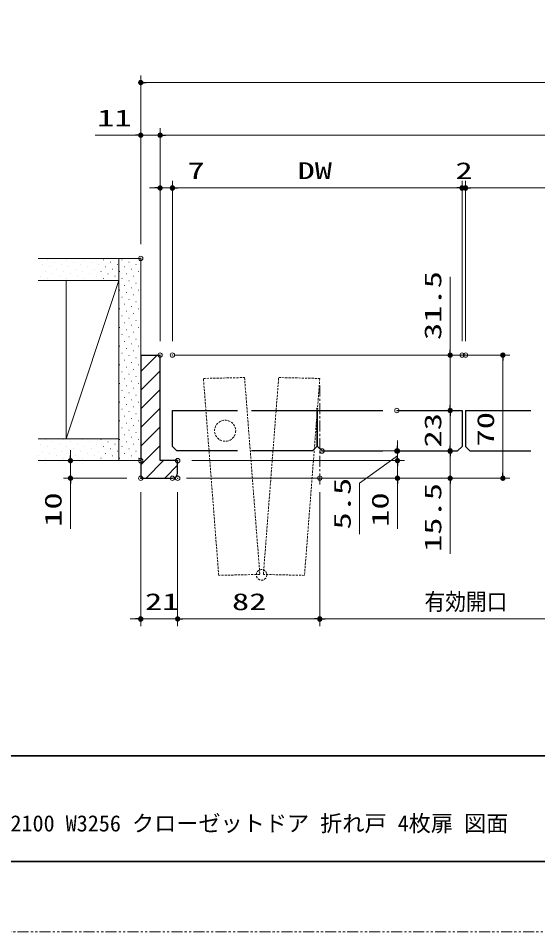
# Model space of a CAD drawing. Units: millimetres, scale not verified. Extents: x -1306 to 1306, y -607 to 607.
# Drawn here: x -806 to -511, y -594 to -75 of the extents above; entities that cross this region are included whole.
import ezdxf
from ezdxf.enums import TextEntityAlignment as Align

# ---------------------------------------------------------------- set-up
doc = ezdxf.new("R2010")
doc.units = ezdxf.units.MM
doc.header["$LTSCALE"] = 5
doc.header["$PDMODE"] = 32
doc.header["$PDSIZE"] = 2.5
for name, pattern in [('USER1', [0.375, 0.25, -0.125]), ('USER2', [2.5, 1.25, -0.25, 0.25, -0.25, 0.25, -0.25]), ('USER3', [2, 1.25, -0.25, 0.25, -0.25])]:
    doc.linetypes.add(name, pattern=pattern)
for name, color, linetype, lineweight in [('0-1_線(白)', 7, 'Continuous', 30), ('0-2_線(黄)', 2, 'Continuous', 15), ('0-4_点線(水)', 4, 'USER1', 9), ('0-5_ハッチング', 6, 'Continuous', 9), ('0-6_点線(黄)', 2, 'USER1', 15), ('0-7_寸法線', 3, 'Continuous', 13), ('0-8_陰線', 4, 'USER2', 9), ('0-9_0', 3, 'Continuous', 25), ('0-A_DEFPOINTS', 7, 'Continuous', 5), ('0-B_中心線', 3, 'USER3', 9), ('0-C_図面枠', 7, 'Continuous', 35)]:
    doc.layers.add(name, color=color, linetype=linetype, lineweight=lineweight)
doc.styles.add('ＭＳ ゴシック', font='')
doc.styles.get('ＭＳ ゴシック').set_extended_font_data('MS Gothic')

# ---------------------------------------------------------------- blocks, each defined once
blk = doc.blocks.new('_DOT')
at = {"layer": '0-9_0'}
blk.add_line((-2.5, 0), (-5, 0), dxfattribs=at)
for points in [[(0, 0), (-2.5, 0), (-2.48, 0.313)], [(0, 0), (-2.48, -0.313), (-2.5, 0)], [(0, 0), (-2.48, 0.313), (-2.421, 0.622)], [(0, 0), (-2.421, -0.622), (-2.48, -0.313)], [(0, 0), (-2.421, 0.622), (-2.324, 0.92)], [(0, 0), (-2.324, -0.92), (-2.421, -0.622)], [(0, 0), (-2.324, 0.92), (-2.191, 1.204)], [(0, 0), (-2.191, -1.204), (-2.324, -0.92)], [(0, 0), (-2.191, 1.204), (-2.023, 1.469)], [(0, 0), (-2.023, -1.469), (-2.191, -1.204)], [(0, 0), (-2.023, 1.469), (-1.822, 1.711)], [(0, 0), (-1.822, -1.711), (-2.023, -1.469)], [(0, 0), (-1.822, 1.711), (-1.594, 1.926)], [(0, 0), (-1.594, -1.926), (-1.822, -1.711)], [(0, 0), (-1.594, 1.926), (-1.34, 2.111)], [(0, 0), (-1.34, -2.111), (-1.594, -1.926)], [(0, 0), (-1.34, 2.111), (-1.064, 2.262)], [(0, 0), (-1.064, -2.262), (-1.34, -2.111)], [(0, 0), (-1.064, 2.262), (-0.773, 2.378)], [(0, 0), (-0.773, -2.378), (-1.064, -2.262)], [(0, 0), (-0.773, 2.378), (-0.468, 2.456)], [(0, 0), (-0.468, -2.456), (-0.773, -2.378)], [(0, 0), (-0.468, 2.456), (-0.157, 2.495)], [(0, 0), (-0.157, -2.495), (-0.468, -2.456)], [(0, 0), (-0.157, 2.495), (0.157, 2.495)], [(0, 0), (0.157, -2.495), (-0.157, -2.495)], [(0, 0), (0.157, 2.495), (0.468, 2.456)], [(0, 0), (0.468, 2.456), (0.773, 2.378)], [(0, 0), (0.773, 2.378), (1.064, 2.262)], [(0, 0), (1.064, 2.262), (1.34, 2.111)], [(0, 0), (1.34, 2.111), (1.594, 1.926)], [(0, 0), (1.594, 1.926), (1.822, 1.711)], [(0, 0), (1.822, 1.711), (2.023, 1.469)], [(0, 0), (2.023, 1.469), (2.191, 1.204)], [(0, 0), (2.191, 1.204), (2.324, 0.92)], [(0, 0), (2.324, 0.92), (2.421, 0.622)], [(0, 0), (2.421, 0.622), (2.48, 0.313)], [(0, 0), (2.48, 0.313), (2.5, 0)], [(0, 0), (0.468, -2.456), (0.157, -2.495)], [(0, 0), (0.773, -2.378), (0.468, -2.456)], [(0, 0), (1.064, -2.262), (0.773, -2.378)], [(0, 0), (1.34, -2.111), (1.064, -2.262)], [(0, 0), (1.594, -1.926), (1.34, -2.111)], [(0, 0), (1.822, -1.711), (1.594, -1.926)], [(0, 0), (2.023, -1.469), (1.822, -1.711)], [(0, 0), (2.191, -1.204), (2.023, -1.469)], [(0, 0), (2.324, -0.92), (2.191, -1.204)], [(0, 0), (2.421, -0.622), (2.324, -0.92)], [(0, 0), (2.48, -0.313), (2.421, -0.622)], [(0, 0), (2.5, 0), (2.48, -0.313)]]:
    blk.add_solid(points, dxfattribs=at)

msp = doc.modelspace()

# ---------------------------------------------------------------- linework, layer by layer
at = {"layer": '0-1_線(白)'}
for p, q in [((-736.692, -266.219), (-725.692, -266.219)), ((-718.692, -297.719), (-681.629, -297.719)), ((-718.692, -318.219), (-718.692, -297.719)), ((-673.629, -297.719), (-636.567, -297.719)), ((-636.567, -297.719), (-636.567, -318.219)), ((-636.067, -318.219), (-636.067, -297.719)), ((-636.067, -297.719), (-599.004, -297.719)), ((-591.004, -297.719), (-553.942, -297.719)), ((-551.942, -297.719), (-514.879, -297.719)), ((-716.192, -320.719), (-718.692, -318.219)), ((-681.629, -320.719), (-716.192, -320.719)), ((-639.067, -320.719), (-673.629, -320.719)), ((-636.567, -318.219), (-639.067, -320.719)), ((-633.567, -320.719), (-636.067, -318.219)), ((-633.567, -320.719), (-599.004, -320.719)), ((-591.004, -320.719), (-556.442, -320.719)), ((-549.442, -320.719), (-514.879, -320.719))]:
    msp.add_line(p, q, dxfattribs=at)
for points in [[(-736.692, -266.219), (-736.692, -336.219), (-718.692, -336.219)], [(-715.692, -333.219), (-715.692, -326.219), (-725.692, -326.219), (-725.692, -266.219)], [(-553.942, -297.719), (-553.942, -318.219), (-556.442, -320.719)], [(-551.942, -297.719), (-551.942, -318.219), (-549.442, -320.719)]]:
    msp.add_lwpolyline(points, dxfattribs=at)
msp.add_arc((-718.692, -333.219), 3, 270, 0, dxfattribs=at)
at = {"layer": '0-2_線(黄)'}
for p, q in [((-795.081, -211.219), (-736.692, -211.219)), ((-749.192, -211.219), (-749.192, -326.219)), ((-736.692, -211.219), (-736.692, -266.219)), ((-795.081, -223.719), (-749.192, -223.719)), ((-779.192, -313.719), (-749.192, -223.719)), ((-779.192, -223.719), (-779.192, -313.719)), ((-795.081, -313.719), (-749.192, -313.719)), ((-795.081, -326.219), (-736.692, -326.219))]:
    msp.add_line(p, q, dxfattribs=at)
at = {"layer": '0-4_点線(水)'}
msp.add_circle((-688.692, -309.219), 6, dxfattribs=at)
at = {"layer": '0-5_ハッチング'}
for p, q in [((-789.792, -212.027), (-789.742, -212.027)), ((-779.185, -212.027), (-779.135, -212.027)), ((-768.579, -212.027), (-768.529, -212.027)), ((-757.972, -212.027), (-757.922, -212.027)), ((-747.365, -212.027), (-747.315, -212.027)), ((-736.759, -212.027), (-736.709, -212.027)), ((-792.443, -214.679), (-792.393, -214.679)), ((-788.466, -216.005), (-788.416, -216.005)), ((-785.814, -213.353), (-785.764, -213.353)), ((-784.488, -217.331), (-784.438, -217.331)), ((-781.837, -214.679), (-781.787, -214.679)), ((-777.859, -216.005), (-777.809, -216.005)), ((-775.208, -213.353), (-775.158, -213.353)), ((-773.882, -217.331), (-773.832, -217.331)), ((-771.23, -214.679), (-771.18, -214.679)), ((-767.253, -216.005), (-767.203, -216.005)), ((-764.601, -213.353), (-764.551, -213.353)), ((-763.275, -217.331), (-763.225, -217.331)), ((-760.624, -214.679), (-760.574, -214.679)), ((-756.646, -216.005), (-756.596, -216.005)), ((-753.994, -213.353), (-753.944, -213.353)), ((-752.669, -217.331), (-752.619, -217.331)), ((-750.017, -214.679), (-749.967, -214.679)), ((-746.04, -216.005), (-745.99, -216.005)), ((-743.388, -213.353), (-743.338, -213.353)), ((-742.062, -217.331), (-742.012, -217.331)), ((-739.41, -214.679), (-739.36, -214.679)), ((-793.769, -221.308), (-793.719, -221.308)), ((-791.118, -218.657), (-791.068, -218.657)), ((-789.792, -222.634), (-789.742, -222.634)), ((-787.14, -219.982), (-787.09, -219.982)), ((-783.163, -221.308), (-783.113, -221.308)), ((-780.511, -218.657), (-780.461, -218.657)), ((-779.185, -222.634), (-779.135, -222.634)), ((-776.534, -219.982), (-776.484, -219.982)), ((-772.556, -221.308), (-772.506, -221.308)), ((-769.904, -218.657), (-769.854, -218.657)), ((-768.579, -222.634), (-768.529, -222.634)), ((-765.927, -219.982), (-765.877, -219.982)), ((-761.949, -221.308), (-761.899, -221.308)), ((-759.298, -218.657), (-759.248, -218.657)), ((-757.972, -222.634), (-757.922, -222.634)), ((-755.32, -219.982), (-755.27, -219.982)), ((-751.343, -221.308), (-751.293, -221.308)), ((-748.691, -218.657), (-748.641, -218.657)), ((-747.365, -222.634), (-747.315, -222.634)), ((-744.714, -219.982), (-744.664, -219.982)), ((-740.736, -221.308), (-740.686, -221.308)), ((-738.085, -218.657), (-738.035, -218.657)), ((-736.759, -222.634), (-736.709, -222.634)), ((-746.04, -226.611), (-745.99, -226.611)), ((-743.388, -223.96), (-743.338, -223.96)), ((-742.062, -227.937), (-742.012, -227.937)), ((-739.41, -225.286), (-739.36, -225.286)), ((-748.691, -229.263), (-748.641, -229.263)), ((-747.365, -233.241), (-747.315, -233.241)), ((-744.714, -230.589), (-744.664, -230.589)), ((-740.736, -231.915), (-740.686, -231.915)), ((-738.085, -229.263), (-738.035, -229.263)), ((-736.759, -233.241), (-736.709, -233.241)), ((-746.04, -237.218), (-745.99, -237.218)), ((-743.388, -234.566), (-743.338, -234.566)), ((-742.062, -238.544), (-742.012, -238.544)), ((-739.41, -235.892), (-739.36, -235.892)), ((-748.691, -239.87), (-748.641, -239.87)), ((-747.365, -243.847), (-747.315, -243.847)), ((-744.714, -241.196), (-744.664, -241.196)), ((-740.736, -242.521), (-740.686, -242.521)), ((-738.085, -239.87), (-738.035, -239.87)), ((-736.759, -243.847), (-736.709, -243.847)), ((-746.04, -247.825), (-745.99, -247.825)), ((-743.388, -245.173), (-743.338, -245.173)), ((-742.062, -249.151), (-742.012, -249.151)), ((-739.41, -246.499), (-739.36, -246.499)), ((-748.691, -250.476), (-748.641, -250.476)), ((-744.714, -251.802), (-744.664, -251.802)), ((-740.736, -253.128), (-740.686, -253.128)), ((-738.085, -250.476), (-738.035, -250.476)), ((-747.365, -254.454), (-747.315, -254.454)), ((-746.04, -258.431), (-745.99, -258.431)), ((-743.388, -255.78), (-743.338, -255.78)), ((-739.41, -257.105), (-739.36, -257.105)), ((-736.759, -254.454), (-736.709, -254.454)), ((-748.691, -261.083), (-748.641, -261.083)), ((-744.714, -262.409), (-744.664, -262.409)), ((-742.062, -259.757), (-742.012, -259.757)), ((-740.736, -263.735), (-740.686, -263.735)), ((-738.085, -261.083), (-738.035, -261.083)), ((-747.365, -265.06), (-747.315, -265.06)), ((-746.04, -269.038), (-745.99, -269.038)), ((-743.388, -266.386), (-743.338, -266.386)), ((-739.41, -267.712), (-739.36, -267.712)), ((-736.759, -265.06), (-736.709, -265.06)), ((-736.692, -275.6), (-727.311, -266.219)), ((-748.691, -271.69), (-748.641, -271.69)), ((-744.714, -273.015), (-744.664, -273.015)), ((-742.062, -270.364), (-742.012, -270.364)), ((-740.736, -274.341), (-740.686, -274.341)), ((-738.085, -271.69), (-738.035, -271.69)), ((-736.692, -286.206), (-725.692, -275.206)), ((-747.365, -275.667), (-747.315, -275.667)), ((-746.04, -279.644), (-745.99, -279.644)), ((-743.388, -276.993), (-743.338, -276.993)), ((-739.41, -278.319), (-739.36, -278.319)), ((-736.759, -275.667), (-736.709, -275.667)), ((-748.691, -282.296), (-748.641, -282.296)), ((-744.714, -283.622), (-744.664, -283.622)), ((-742.062, -280.97), (-742.012, -280.97)), ((-740.736, -284.948), (-740.686, -284.948)), ((-738.085, -282.296), (-738.035, -282.296)), ((-747.365, -286.274), (-747.315, -286.274)), ((-746.04, -290.251), (-745.99, -290.251)), ((-743.388, -287.599), (-743.338, -287.599)), ((-739.41, -288.925), (-739.36, -288.925)), ((-736.759, -286.274), (-736.709, -286.274)), ((-736.692, -296.813), (-725.692, -285.813)), ((-748.691, -292.903), (-748.641, -292.903)), ((-744.714, -294.229), (-744.664, -294.229)), ((-742.062, -291.577), (-742.012, -291.577)), ((-740.736, -295.554), (-740.686, -295.554)), ((-738.085, -292.903), (-738.035, -292.903)), ((-747.365, -296.88), (-747.315, -296.88)), ((-746.04, -300.858), (-745.99, -300.858)), ((-743.388, -298.206), (-743.338, -298.206)), ((-739.41, -299.532), (-739.36, -299.532)), ((-736.759, -296.88), (-736.709, -296.88)), ((-736.692, -307.42), (-725.692, -296.42)), ((-748.691, -303.509), (-748.641, -303.509)), ((-744.714, -304.835), (-744.664, -304.835)), ((-742.062, -302.184), (-742.012, -302.184)), ((-740.736, -306.161), (-740.686, -306.161)), ((-738.085, -303.509), (-738.035, -303.509)), ((-747.365, -307.487), (-747.315, -307.487)), ((-746.04, -311.464), (-745.99, -311.464)), ((-743.388, -308.813), (-743.338, -308.813)), ((-739.41, -310.138), (-739.36, -310.138)), ((-736.759, -307.487), (-736.709, -307.487)), ((-736.692, -318.026), (-725.692, -307.026)), ((-791.118, -314.116), (-791.068, -314.116)), ((-787.14, -315.442), (-787.09, -315.442)), ((-780.511, -314.116), (-780.461, -314.116)), ((-776.534, -315.442), (-776.484, -315.442)), ((-769.904, -314.116), (-769.854, -314.116)), ((-765.927, -315.442), (-765.877, -315.442)), ((-759.298, -314.116), (-759.248, -314.116)), ((-755.32, -315.442), (-755.27, -315.442)), ((-748.691, -314.116), (-748.641, -314.116)), ((-744.714, -315.442), (-744.664, -315.442)), ((-742.062, -312.79), (-742.012, -312.79)), ((-738.085, -314.116), (-738.035, -314.116)), ((-793.769, -316.768), (-793.719, -316.768)), ((-792.443, -320.745), (-792.393, -320.745)), ((-789.792, -318.093), (-789.742, -318.093)), ((-785.814, -319.419), (-785.764, -319.419)), ((-783.163, -316.768), (-783.113, -316.768)), ((-781.837, -320.745), (-781.787, -320.745)), ((-779.185, -318.093), (-779.135, -318.093)), ((-775.208, -319.419), (-775.158, -319.419)), ((-772.556, -316.768), (-772.506, -316.768)), ((-771.23, -320.745), (-771.18, -320.745)), ((-768.579, -318.093), (-768.529, -318.093)), ((-764.601, -319.419), (-764.551, -319.419)), ((-761.949, -316.768), (-761.899, -316.768)), ((-760.624, -320.745), (-760.574, -320.745)), ((-757.972, -318.093), (-757.922, -318.093)), ((-753.994, -319.419), (-753.944, -319.419)), ((-751.343, -316.768), (-751.293, -316.768)), ((-750.017, -320.745), (-749.967, -320.745)), ((-747.365, -318.093), (-747.315, -318.093)), ((-743.388, -319.419), (-743.338, -319.419)), ((-740.736, -316.768), (-740.686, -316.768)), ((-739.41, -320.745), (-739.36, -320.745)), ((-736.759, -318.093), (-736.709, -318.093)), ((-736.692, -328.633), (-725.692, -317.633)), ((-795.095, -323.397), (-795.045, -323.397)), ((-791.118, -324.723), (-791.068, -324.723)), ((-788.466, -322.071), (-788.416, -322.071)), ((-787.14, -326.048), (-787.09, -326.048)), ((-784.488, -323.397), (-784.438, -323.397)), ((-780.511, -324.723), (-780.461, -324.723)), ((-777.859, -322.071), (-777.809, -322.071)), ((-776.534, -326.048), (-776.484, -326.048)), ((-773.882, -323.397), (-773.832, -323.397)), ((-769.904, -324.723), (-769.854, -324.723)), ((-767.253, -322.071), (-767.203, -322.071)), ((-765.927, -326.048), (-765.877, -326.048)), ((-763.275, -323.397), (-763.225, -323.397)), ((-759.298, -324.723), (-759.248, -324.723)), ((-756.646, -322.071), (-756.596, -322.071)), ((-755.32, -326.048), (-755.27, -326.048)), ((-752.669, -323.397), (-752.619, -323.397)), ((-748.691, -324.723), (-748.641, -324.723)), ((-746.04, -322.071), (-745.99, -322.071)), ((-744.714, -326.048), (-744.664, -326.048)), ((-742.062, -323.397), (-742.012, -323.397)), ((-738.085, -324.723), (-738.035, -324.723)), ((-733.671, -336.219), (-723.671, -326.219)), ((-723.064, -336.219), (-715.692, -328.846))]:
    msp.add_line(p, q, dxfattribs=at)
at = {"layer": '0-6_点線(黄)'}
for points in [[(-701.039, -279.479), (-677.644, -278.972), (-668.947, -390.898), (-692.341, -391.405)], [(-643.542, -391.405), (-666.936, -390.898), (-658.239, -278.972), (-634.844, -279.479)]]:
    msp.add_lwpolyline(points, close=True, dxfattribs=at)
msp.add_circle((-667.942, -391.126), 3, dxfattribs=at)
at = {"layer": '0-7_寸法線'}
for p, q in [((-736.692, -203.219), (-736.692, -107.312)), ((-38.692, -111.312), (-733.692, -111.312)), ((-736.692, -203.219), (-736.692, -137.219)), ((-725.692, -258.219), (-725.692, -137.219)), ((-725.692, -258.219), (-725.692, -137.219)), ((-739.692, -141.219), (-762.596, -141.219)), ((-725.692, -141.219), (-736.692, -141.219)), ((-722.692, -141.219), (-719.692, -141.219)), ((-722.692, -141.219), (-49.692, -141.219)), ((-728.692, -171.219), (-731.692, -171.219)), ((-725.692, -258.219), (-725.692, -167.219)), ((-725.692, -171.219), (-718.689, -171.219)), ((-718.689, -258.219), (-718.689, -167.219)), ((-718.689, -258.219), (-718.689, -167.219)), ((-715.689, -171.219), (-698.022, -171.219)), ((-715.689, -171.219), (-556.942, -171.219)), ((-556.942, -171.219), (-559.942, -171.219)), ((-553.942, -258.219), (-553.942, -167.219)), ((-553.942, -258.219), (-553.942, -167.219)), ((-553.942, -171.219), (-551.942, -171.219)), ((-551.942, -258.219), (-551.942, -167.219)), ((-551.942, -258.219), (-551.942, -167.219)), ((-548.942, -171.219), (-545.942, -171.219)), ((-548.942, -171.219), (-390.194, -171.219)), ((-560.692, -263.219), (-560.692, -221.743)), ((-717.692, -266.219), (-526.692, -266.219)), ((-717.692, -266.219), (-556.692, -266.219)), ((-560.692, -297.719), (-560.692, -266.219)), ((-530.692, -333.219), (-530.692, -269.219)), ((-560.692, -294.719), (-560.692, -291.719)), ((-583.004, -297.719), (-556.692, -297.719)), ((-583.004, -297.719), (-556.692, -297.719)), ((-560.692, -320.719), (-560.692, -297.719)), ((-560.692, -300.719), (-560.692, -303.719)), ((-590.692, -317.719), (-590.692, -314.719)), ((-560.692, -317.719), (-560.692, -314.719)), ((-776.692, -323.219), (-776.692, -320.219)), ((-625.567, -320.719), (-586.692, -320.719)), ((-590.692, -323.219), (-590.692, -320.219)), ((-590.692, -326.219), (-590.692, -320.719)), ((-590.692, -326.219), (-590.692, -320.719)), ((-583.004, -320.719), (-556.692, -320.719)), ((-583.004, -320.719), (-556.692, -320.719)), ((-560.692, -320.719), (-560.692, -336.219)), ((-744.692, -326.219), (-780.692, -326.219)), ((-776.692, -326.219), (-776.692, -336.219)), ((-707.692, -326.219), (-586.692, -326.219)), ((-707.692, -326.219), (-586.692, -326.219)), ((-590.692, -326.219), (-590.692, -336.219)), ((-560.692, -323.719), (-560.692, -326.719)), ((-590.692, -329.219), (-590.692, -332.219)), ((-744.692, -336.219), (-780.692, -336.219)), ((-710.692, -336.219), (-556.692, -336.219)), ((-710.692, -336.219), (-586.692, -336.219)), ((-707.692, -336.219), (-526.692, -336.219)), ((-776.692, -339.219), (-776.692, -364.981)), ((-590.692, -339.219), (-590.692, -364.981)), ((-560.692, -339.219), (-560.692, -379.266)), ((-736.692, -344.219), (-736.692, -420.219)), ((-715.692, -344.219), (-715.692, -420.219)), ((-715.692, -344.219), (-715.692, -420.219)), ((-634.844, -344.126), (-634.844, -420.219)), ((-634.844, -344.126), (-634.844, -420.219)), ((-739.692, -416.219), (-742.692, -416.219)), ((-715.692, -416.219), (-736.692, -416.219)), ((-712.692, -416.219), (-709.692, -416.219)), ((-712.692, -416.219), (-637.844, -416.219)), ((-631.844, -416.219), (-474.039, -416.219))]:
    msp.add_line(p, q, dxfattribs=at)
msp.add_lwpolyline([(-590.692, -323.469), (-612.228, -338.979), (-612.228, -367.931)], dxfattribs=at)
at = {"layer": '0-8_陰線'}
for p, q in [((-636.817, -296.719), (-635.817, -296.719)), ((-636.317, -297.219), (-636.317, -296.219)), ((387.036, -594), (-1292.964, -594))]:
    msp.add_line(p, q, dxfattribs=at)
at = {"layer": '0-A_DEFPOINTS'}
for p in [(-736.692, -111.312), (-725.692, -141.219), (-718.689, -171.219), (-553.942, -171.219), (-551.942, -171.219), (-736.692, -211.219), (-725.692, -266.219), (-725.692, -266.219), (-718.689, -266.219), (-560.692, -266.219), (-553.942, -266.219), (-551.942, -266.219), (-530.692, -266.219), (-591.004, -297.719), (-560.692, -297.719), (-633.567, -320.719), (-591.004, -320.719), (-590.692, -320.719), (-560.692, -320.719), (-736.692, -326.219), (-715.692, -326.219), (-776.692, -336.219), (-736.692, -336.219), (-736.692, -336.219), (-718.692, -336.219), (-715.692, -336.219), (-715.692, -336.219), (-634.844, -336.126), (-590.692, -336.219), (-736.692, -416.219), (-634.844, -416.219)]:
    msp.add_point(p, dxfattribs=at)
at = {"layer": '0-B_中心線'}
msp.add_line((-634.844, -283.479), (-634.844, -340.126), dxfattribs=at)
at = {"layer": '0-C_図面枠'}
msp.add_line((-1252.964, -494), (347.036, -494), dxfattribs=at)
msp.add_lwpolyline([(-1252.964, -554), (347.036, -554), (347.036, 554), (-1252.964, 554)], close=True, dxfattribs=at)

# ---------------------------------------------------------------- block references
at = {"layer": '0-7_寸法線', "xscale": 0.6, "yscale": 0.6}
for p, rotation in [((-736.692, -111.312), 180), ((-725.692, -141.219), 180), ((-725.692, -141.219), 180), ((-718.689, -171.219), 180), ((-718.689, -171.219), 180), ((-551.942, -171.219), 180), ((-551.942, -171.219), 180), ((-560.692, -266.219), 270), ((-530.692, -266.219), 90), ((-560.692, -297.719), 270), ((-560.692, -297.719), 90), ((-590.692, -320.719), 270), ((-560.692, -320.719), 270), ((-560.692, -320.719), 90), ((-776.692, -326.219), 270), ((-590.692, -326.219), 270), ((-590.692, -326.219), 90), ((-776.692, -336.219), 90), ((-590.692, -336.219), 90), ((-560.692, -336.219), 90), ((-530.692, -336.219), 270), ((-715.692, -416.219), 180), ((-715.692, -416.219), 180), ((-634.844, -416.219), 180)]:
    msp.add_blockref('_DOT', p, dxfattribs=dict(at, rotation=rotation))
for p in [(-736.692, -141.219), (-725.692, -171.219), (-553.942, -171.219), (-553.942, -171.219), (-736.692, -416.219), (-634.844, -416.219)]:
    msp.add_blockref('_DOT', p, dxfattribs=at)

# ---------------------------------------------------------------- texts
at = {"layer": '0-7_寸法線', "style": 'ＭＳ ゴシック'}
for s, width, p in [('11', 1.5, (-761.453, -139.069)), ('7', 1.5, (-710.117, -169.069)), ('DW', 1.5, (-647.506, -169.069)), ('2', 1.5, (-557.703, -169.069)), ('21', 1.5, (-734.287, -414.069)), ('82', 1.5, (-684.792, -414.069)), ('有効開口', 0.9, (-575.305, -414.069))]:
    msp.add_text(s, height=9.604, dxfattribs=dict(at, width=width)).set_placement(p, align=Align.BOTTOM_LEFT)
at = {"layer": '0-7_寸法線', "style": 'ＭＳ ゴシック', "width": 1.5}
for s, p in [('31.5', (-562.841, -257.647)), ('23', (-562.841, -318.743)), ('70', (-532.841, -318.145)), ('5.5', (-614.377, -365.36)), ('15.5', (-562.841, -378.124)), ('10', (-778.841, -363.838)), ('10', (-592.841, -363.838))]:
    msp.add_text(s, height=9.604, rotation=90, dxfattribs=at).set_placement(p, align=Align.BOTTOM_LEFT)
at = {"layer": '0-C_図面枠', "style": 'ＭＳ ゴシック'}
msp.add_text('テゴーロ H2100 W3256 クローゼットドア 折れ戸 4枚扉 図面', height=9.236, dxfattribs=at).set_placement((-873.76, -539.776), align=Align.BOTTOM_LEFT)

doc.saveas('drawing.dxf')
